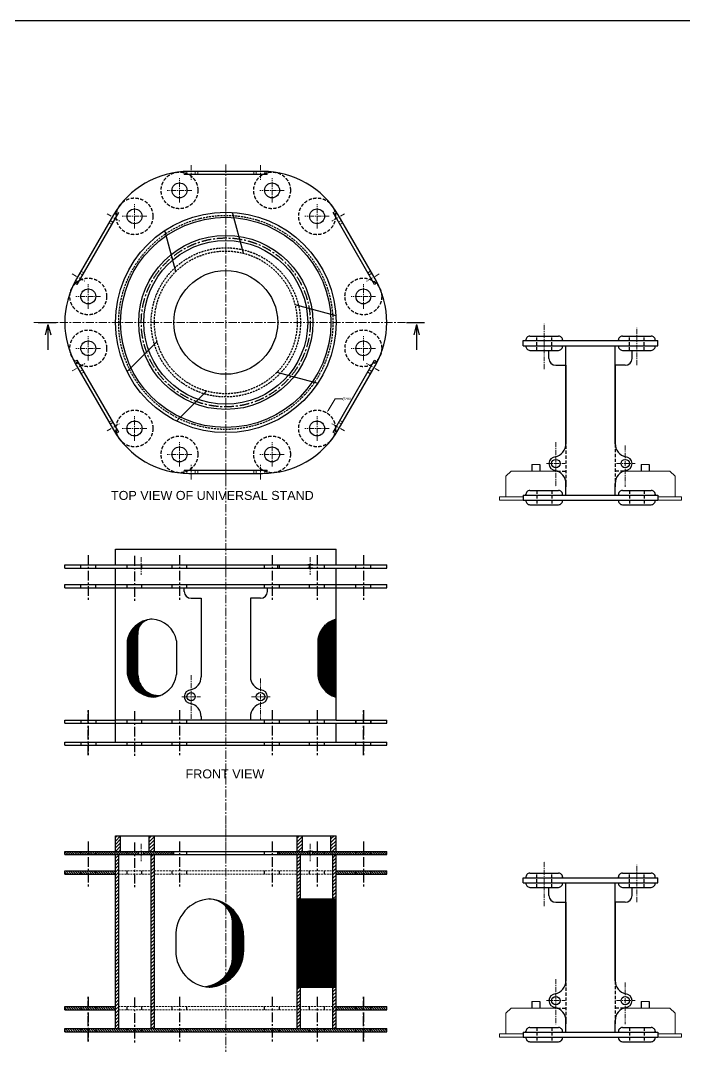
# Model space of a CAD drawing. Header units: inches. Extents: x 20692 to 39937, y 1423 to 15031.
# Drawn here: x 25635 to 30745, y 7026 to 15031 of the extents above; entities that cross this region are included whole.
import ezdxf

# ---------------------------------------------------------------- set-up
doc = ezdxf.new("R2010")
doc.units = ezdxf.units.IN
doc.header["$MEASUREMENT"] = 0
doc.linetypes.add('CENTER', pattern=[2, 1.25, -0.25, 0.25, -0.25])
doc.linetypes.add('HIDDEN', pattern=[0.375, 0.25, -0.125])
doc.styles.get("Standard").update_dxf_attribs({"font": 'arial.ttf'})
doc.dimstyles.get("Standard").update_dxf_attribs({"dimtxt": 20, "dimasz": 20, "dimexe": 0.18, "dimexo": 20, "dimgap": 0.09, "dimtad": 0, "dimtih": 1, "dimtoh": 1, "dimdec": 0, "dimzin": 0, "dimdsep": 46, "dimtxsty": 'Standard', "dimcen": 0.09, "dimadec": 0, "dimazin": 0, "dimtfac": 1, "dimtdec": 0, "dimtofl": 0, "dimtmove": 0, "dimatfit": 3, "dimfxl": 1, "dimtolj": 1, "dimtzin": 0, "dimlwd": 5, "dimlwe": 5, "dimarcsym": 0})
pattern_1 = [(135, (0, -1534.038), (-8.838835, -8.838835), [])]
pattern_2 = [(45, (0, -1534.038), (-13.258252, 13.258252), [])]
pattern_3 = [(45, (0, 3910.22772), (-0.08838834765, 0.08838834765), [])]
pattern_4 = [(45, (0, -1778.15774), (-0.08838834765, 0.08838834765), [])]

# ---------------------------------------------------------------- blocks, each defined once
blk = doc.blocks.new('*U3')
at = {"linetype": 'CENTER', "lineweight": 5, "ltscale": 30}
for p, q in [((-59.5, 267.5), (59.5, 267.5)), ((-59.5, -267.5), (59.5, -267.5))]:
    blk.add_line(p, q, dxfattribs=at)
at = {"linetype": 'CENTER', "lineweight": 5, "ltscale": 50}
for p, q in [((-12.6, 300), (12.5, 300)), ((-11.7, 320), (12.5, 320)), ((-12.6, 235), (12.4, 235)), ((-12.6, 215), (12.4, 215)), ((-12.6, -215), (12.4, -215)), ((-12.6, -235), (12.4, -235)), ((-12.6, -300), (12.5, -300)), ((-11.7, -320), (12.5, -320))]:
    blk.add_line(p, q, dxfattribs=at)
blk.add_line((12.5, 320), (12.5, -320))
blk = doc.blocks.new('*U4')
at = {"color": 0, "linetype": 'ByBlock', "lineweight": -2, "transparency": 16777216}
for p, rotation in [((26638, 13702.8), 300.0000000000001), ((27789.3, 13702.8), 240), ((28365, 12705.7), 180), ((26638, 11708.6), 60.00000000000003), ((27789.3, 11708.6), 120)]:
    blk.add_blockref('*U3', p, dxfattribs=dict(at, rotation=rotation))
blk.add_blockref('*U3', (26062.3, 12705.7), dxfattribs=at)
blk = doc.blocks.new('*D5')
at = {"color": 0, "lineweight": 5, "transparency": 16777216}
for p, q in [((28056.5, 12115.9), (28001.1, 12025.8)), ((28111.5, 12115.9), (28056.5, 12115.9)), ((27916.6, 11888.1), (27916.7, 11888.1)), ((27916.7, 11888), (27916.7, 11888.2))]:
    blk.add_line(p, q, dxfattribs=at)
at = {"color": 0, "transparency": 16777216}
blk.add_solid([(27998.3, 12027.5), (28004, 12024), (27990.7, 12008.7)], dxfattribs=at)
at = {"layer": 'Defpoints', "color": 0, "transparency": 16777216}
for p in [(27990.7, 12008.7), (27842.6, 11767.5)]:
    blk.add_point(p, dxfattribs=at)
at = {"color": 0, "transparency": 16777216, "insert": (28144.5, 12115.9), "char_height": 20, "attachment_point": 5}
blk.add_mtext('\\A1;∅283', dxfattribs=at)

msp = doc.modelspace()

# ---------------------------------------------------------------- hatches: boundary and pattern name
h = msp.add_hatch()
h.set_pattern_fill('ANSI31', color=8)
h.set_pattern_definition(pattern_3)
h.paths.add_polyline_path([(26537.4, 10298.9, -0.365238), (26608.6, 10412.5, 0.318824), (26452.8, 10238.7), (26452.8, 10004.5, 0.361541), (26655.6, 9817.5, 0.070249), (26709.9, 9830.5, -0.438408), (26537.4, 9988.7)])
h = msp.add_hatch()
h.set_pattern_fill('ANSI31', color=8)
h.set_pattern_definition(pattern_3)
h.paths.add_polyline_path([(27922.3, 9986.6, 0.316038), (28062, 9817.5), (28062, 10417.3, 0.298606), (27922.3, 10257.4)])
at = {"lineweight": 5}
h = msp.add_hatch(dxfattribs=at)
h.set_pattern_fill('ANSI31', color=256, scale=150)
h.set_pattern_definition(pattern_2)
h.paths.add_polyline_path([(26403.7, 8747.8), (26363.7, 8747.8), (26363.7, 8627.8), (26403.7, 8627.8)])
h.paths.add_polyline_path([(26663.7, 8747.8), (26623.7, 8747.8), (26623.7, 8627.8), (26663.7, 8627.8)])
h.paths.add_polyline_path([(27803.7, 8747.8), (27763.7, 8747.8), (27763.7, 8627.8), (27803.7, 8627.8)])
h = msp.add_hatch(dxfattribs=at)
h.set_pattern_fill('ANSI31', color=256, scale=150)
h.set_pattern_definition(pattern_2)
h.paths.add_polyline_path([(28063.7, 8747.8), (28023.7, 8747.8), (28023.7, 8627.8), (28063.7, 8627.8)])
h = msp.add_hatch(dxfattribs=at)
h.set_pattern_fill('ANSI31', color=256, scale=100, angle=90)
h.set_pattern_definition(pattern_1)
h.paths.add_polyline_path([(26542.7, 8627.8), (25973.5, 8627.8), (25973.5, 8602.8), (26542.7, 8602.8)])
h.paths.add_polyline_path([(26813.7, 8627.8), (26582.7, 8627.8), (26582.7, 8602.8), (26813.7, 8602.8)])
h.paths.add_polyline_path([(28453.8, 8602.8), (28453.8, 8627.8), (27884.7, 8627.8), (27884.7, 8602.8)])
h.paths.add_polyline_path([(27844.7, 8627.8), (27613.7, 8627.8), (27613.7, 8602.8), (27844.7, 8602.8)])
h = msp.add_hatch(dxfattribs=at)
h.set_pattern_fill('ANSI31', color=256, scale=150)
h.set_pattern_definition(pattern_2)
h.paths.add_polyline_path([(26388.7, 8602.8), (26363.7, 8602.8), (26363.7, 7261.8), (26388.7, 7261.8)])
h.paths.add_polyline_path([(28063.7, 7581), (28038.7, 7581), (28038.7, 7261.8), (28063.7, 7261.8)])
h.paths.add_polyline_path([(28038.7, 8261), (28063.7, 8261), (28063.7, 8602.8), (28038.7, 8602.8)])
h = msp.add_hatch(dxfattribs=at)
h.set_pattern_fill('ANSI31', color=256, scale=150)
h.set_pattern_definition(pattern_2)
h.paths.add_polyline_path([(26663.7, 8602.8), (26638.7, 8602.8), (26638.7, 7261.8), (26663.7, 7261.8)])
h.paths.add_polyline_path([(27788.7, 7581), (27763.7, 7581), (27763.7, 7261.8), (27788.7, 7261.8)])
h.paths.add_polyline_path([(27763.7, 8261), (27788.7, 8261), (27788.7, 8602.8), (27763.7, 8602.8)])
h = msp.add_hatch(dxfattribs=at)
h.set_pattern_fill('ANSI31', color=256, scale=100, angle=90)
h.set_pattern_definition(pattern_1)
h.paths.add_polyline_path([(26363.7, 8476.8), (25973.5, 8476.8), (25973.5, 8451.8), (26363.7, 8451.8)])
h.paths.add_polyline_path([(26363.7, 7431.8), (25973.5, 7431.8), (25973.5, 7406.8), (26363.7, 7406.8)])
h.paths.add_polyline_path([(28453.8, 7431.8), (28063.7, 7431.8), (28063.7, 7406.8), (28453.8, 7406.8)])
h.paths.add_polyline_path([(28453.8, 8476.8), (28063.7, 8476.8), (28063.7, 8451.8), (28453.8, 8451.8)])
h = msp.add_hatch()
h.set_pattern_fill('ANSI31', color=8)
h.set_pattern_definition(pattern_4)
h.paths.add_polyline_path([(28063.7, 8261), (27763.7, 8261), (27763.7, 7581), (28063.7, 7581)])
h = msp.add_hatch()
h.set_pattern_fill('ANSI31', color=8)
h.set_pattern_definition(pattern_4)
h.paths.add_polyline_path([(27350.4, 7980.7, 0.263526), (27213.7, 8221.8), (27213.7, 8204.5, -0.173739), (27265.8, 8090.2), (27265.8, 7803.5, -0.153478), (27213.7, 7671.2), (27213.7, 7620.3, 0.255029), (27350.4, 7852.6)])
h = msp.add_hatch()
h.set_pattern_fill('ANSI31', color=8)
h.set_pattern_definition(pattern_4)
h.paths.add_polyline_path([(27213.7, 7620.3), (27213.7, 7671.2, -0.196154), (27056.7, 7584.9, 0.028995), (27088.6, 7581, 0.118082)])
h = msp.add_hatch(dxfattribs=at)
h.set_pattern_fill('ANSI31', color=256, scale=100, angle=90)
h.set_pattern_definition(pattern_1)
h.paths.add_polyline_path([(27213.7, 7261.8), (26562.7, 7261.8), (26562.7, 7236.8), (27213.7, 7236.8)])
h.paths.add_polyline_path([(26562.7, 7261.8), (25973.5, 7261.8), (25973.5, 7236.8), (26562.7, 7236.8)])
h.paths.add_polyline_path([(27864.7, 7261.8), (27213.7, 7261.8), (27213.7, 7236.8), (27864.7, 7236.8)])
h.paths.add_polyline_path([(28453.8, 7261.8), (27864.7, 7261.8), (27864.7, 7236.8), (28453.8, 7236.8)])

# ---------------------------------------------------------------- linework, layer by layer
at = {"linetype": 'CENTER', "lineweight": 5, "ltscale": 50}
for p, q in [((27213.7, 13921.8), (27213.7, 11489.7)), ((25735.2, 12705.7), (28649.1, 12705.7)), ((27213.7, 11604.8), (27213.7, 8685.8)), ((27213.7, 8897.8), (27213.7, 7083.2))]:
    msp.add_line(p, q, dxfattribs=at)
at = {"linetype": 'CENTER', "lineweight": 5, "ltscale": 30}
for p, q in [((26857.1, 13629.1), (26857.1, 13817.7)), ((27570.2, 13629.1), (27570.2, 13817.7)), ((26951.4, 13723.4), (26762.8, 13723.4)), ((27664.5, 13723.4), (27475.9, 13723.4)), ((26510.6, 13429.1), (26510.6, 13617.7)), ((27916.7, 13429.1), (27916.7, 13617.7)), ((26605, 13523.4), (26416.3, 13523.4)), ((28011, 13523.4), (27822.3, 13523.4)), ((26154.1, 12811.4), (26154.1, 13000)), ((28273.2, 12811.4), (28273.2, 13000)), ((26248.4, 12905.7), (26059.8, 12905.7)), ((28367.5, 12905.7), (28178.9, 12905.7)), ((29666.5, 12346), (29666.5, 12693.5)), ((30379.7, 12376.3), (30379.7, 12663.8)), ((26154.1, 12411.4), (26154.1, 12600)), ((28273.2, 12411.4), (28273.2, 12600)), ((26248.4, 12505.7), (26059.8, 12505.7)), ((28367.5, 12505.7), (28178.9, 12505.7)), ((26510.6, 11793.8), (26510.6, 11982.4)), ((27916.7, 11793.8), (27916.7, 11982.4)), ((26605, 11888.1), (26416.3, 11888.1)), ((28011, 11888.1), (27822.3, 11888.1)), ((26857.1, 11593.8), (26857.1, 11782.4)), ((27570.2, 11593.8), (27570.2, 11782.4)), ((29755.6, 11783.1), (29755.6, 11437)), ((26951.4, 11688.1), (26762.8, 11688.1)), ((27664.5, 11688.1), (27475.9, 11688.1)), ((30290.6, 11756.6), (30290.6, 11437)), ((29683.7, 11617), (29827.5, 11617)), ((30222, 11617), (30365.7, 11617)), ((26562.7, 10894.7), (26562.7, 10760.8)), ((27864.7, 10894.7), (27864.7, 10760.8)), ((26946.2, 9986.6), (26946.2, 9640.5)), ((27481.2, 9960.1), (27481.2, 9640.5)), ((26874.3, 9820.5), (27018, 9820.5)), ((27412.5, 9820.5), (27556.3, 9820.5)), ((26562.7, 8686.1), (26562.7, 8552.2)), ((27864.7, 8686.1), (27864.7, 8552.2)), ((29666.5, 8206.3), (29666.5, 8553.8)), ((30379.7, 8236.6), (30379.7, 8524.1)), ((29755.6, 7643.5), (29755.6, 7297.3)), ((30290.6, 7616.9), (30290.6, 7297.3)), ((29683.7, 7477.3), (29827.5, 7477.3)), ((30222, 7477.3), (30365.7, 7477.3))]:
    msp.add_line(p, q, dxfattribs=at)
for p, q in [((27350.4, 13238.5), (27265.8, 13554.1)), ((26828.8, 13098.7), (26744.2, 13414.4)), ((27746.4, 12842.5), (28062, 12757.9)), ((25767.4, 12705.7), (25907.1, 12705.7)), ((25844.1, 12690.7), (25823.3, 12610.4)), ((25844.1, 12690.7), (25844.1, 12493.2)), ((25844.1, 12690.7), (25864.9, 12610.4)), ((28605, 12705.7), (28744.7, 12705.7)), ((28681.8, 12690.7), (28660.9, 12610.4)), ((28681.8, 12690.7), (28681.8, 12493.2)), ((28681.8, 12690.7), (28702.6, 12610.4)), ((29525, 12570.9), (29525, 12565)), ((29555.6, 12600), (29777.4, 12600)), ((29808, 12570.9), (29808, 12565)), ((30238.2, 12565), (30238.2, 12570.9)), ((30268.8, 12600), (30490.6, 12600)), ((30521.2, 12565), (30521.2, 12570.9)), ((26683.9, 12557.8), (26452.8, 12326.7)), ((29505, 12565), (29828, 12565)), ((29505, 12525), (29505, 12565)), ((29505, 12525), (29828, 12525)), ((29525, 12525), (29525, 12519.1)), ((29555.6, 12490), (29777.4, 12490)), ((29703.1, 12428), (29703.1, 12490)), ((29808, 12525), (29808, 12519.1)), ((29828, 12565), (30218.2, 12565)), ((29828, 12525), (30218.2, 12525)), ((29833.1, 11769), (29833.1, 12525)), ((30213.1, 11769), (30213.1, 12525)), ((30218.2, 12565), (30541.2, 12565)), ((30218.2, 12525), (30541.2, 12525)), ((30238.2, 12519.1), (30238.2, 12525)), ((30268.8, 12490), (30490.6, 12490)), ((30343.1, 12428), (30343.1, 12490)), ((30521.2, 12519.1), (30521.2, 12525)), ((30541.2, 12525), (30541.2, 12565)), ((29755.6, 12375.5), (29833.1, 12375.5)), ((29833.1, 12375.5), (29833.1, 11769)), ((30213.1, 12375.5), (30213.1, 11769)), ((30290.6, 12375.5), (30213.1, 12375.5)), ((27606.6, 12320.9), (27922.3, 12236.3)), ((27065.7, 12176), (26834.7, 11944.9)), ((29572.3, 11610), (29572.3, 11560)), ((29632.3, 11610), (29632.3, 11560)), ((30413.9, 11610), (30413.9, 11560)), ((30473.9, 11610), (30473.9, 11560)), ((29833.1, 11465), (29833.1, 11438.6)), ((29833.1, 11375), (29833.1, 11465)), ((30213.1, 11465), (30213.1, 11438.6)), ((30213.1, 11375), (30213.1, 11465)), ((29505, 11375), (29828, 11375)), ((29505, 11375), (29505, 11335)), ((29525, 11375), (29525, 11380.9)), ((29555.6, 11410), (29777.4, 11410)), ((29808, 11375), (29808, 11380.9)), ((29828, 11375), (30218.2, 11375)), ((30218.2, 11375), (30541.2, 11375)), ((30238.2, 11380.9), (30238.2, 11375)), ((30268.8, 11410), (30490.6, 11410)), ((30521.2, 11380.9), (30521.2, 11375)), ((30541.2, 11375), (30541.2, 11335)), ((29505, 11335), (29828, 11335)), ((29525, 11329.1), (29525, 11335)), ((29555.6, 11300), (29777.4, 11300)), ((29808, 11329.1), (29808, 11335)), ((29828, 11335), (30218.2, 11335)), ((30218.2, 11335), (30541.2, 11335)), ((30238.2, 11335), (30238.2, 11329.1)), ((30268.8, 11300), (30490.6, 11300)), ((30521.2, 11335), (30521.2, 11329.1)), ((26363.7, 10956.5), (28063.7, 10956.5)), ((26363.7, 10836.5), (26363.7, 10956.5)), ((28063.7, 10836.5), (28063.7, 10956.5)), ((25973.5, 10836.5), (26542.7, 10836.5)), ((25973.5, 10811.5), (25973.5, 10836.5)), ((25973.5, 10811.5), (26542.7, 10811.5)), ((26363.7, 9470.5), (26363.7, 10811.5)), ((26542.7, 10836.5), (26582.7, 10836.5)), ((26542.7, 10811.5), (26582.7, 10811.5)), ((26582.7, 10836.5), (26813.7, 10836.5)), ((26582.7, 10811.5), (26813.7, 10811.5)), ((26813.7, 10836.5), (27613.7, 10836.5)), ((26813.7, 10811.5), (27613.7, 10811.5)), ((27613.7, 10811.5), (27613.7, 10836.5)), ((27613.7, 10836.5), (28453.8, 10836.5)), ((27613.7, 10811.5), (28453.8, 10811.5)), ((27884.7, 10836.5), (27844.7, 10836.5)), ((27884.7, 10811.5), (27844.7, 10811.5)), ((28063.7, 9640.5), (28063.7, 10811.5)), ((28453.8, 10811.5), (28453.8, 10836.5)), ((25973.5, 10685.5), (26363.7, 10685.5)), ((25973.5, 10660.5), (25973.5, 10685.5)), ((25973.5, 10660.5), (26363.7, 10660.5)), ((26363.7, 10685.5), (26638.7, 10685.5)), ((26363.7, 10660.5), (26638.7, 10660.5)), ((26568.1, 10685.5), (27859.2, 10685.5)), ((26568.1, 10660.5), (27859.2, 10660.5)), ((26893.7, 10631.4), (26893.7, 10660.5)), ((27533.7, 10631.4), (27533.7, 10660.5)), ((27627.7, 10685.5), (28063.7, 10685.5)), ((27627.7, 10660.5), (28063.7, 10660.5)), ((28063.7, 10685.5), (28453.8, 10685.5)), ((28063.7, 10660.5), (28453.8, 10660.5)), ((28453.8, 10660.5), (28453.8, 10685.5)), ((26946.2, 10578.9), (27023.7, 10578.9)), ((27023.7, 10578.9), (27023.7, 9972.5)), ((27481.2, 10578.9), (27403.7, 10578.9)), ((27403.7, 10578.9), (27403.7, 9972.5)), ((28062, 10417.3), (28062, 9817.5)), ((28063.7, 10417.3), (28062, 10417.3)), ((26537.4, 9989.4), (26537.4, 10298.9)), ((26834.7, 10250.7), (26834.7, 9990.4)), ((27922.3, 10257.4), (27922.3, 9986.6)), ((26452.8, 10238.7), (26452.8, 10004.5)), ((26452.8, 10189.4), (26452.8, 10061.2)), ((28062, 9817.5), (28063.7, 9817.5)), ((25973.5, 9640.5), (26363.7, 9640.5)), ((25973.5, 9615.5), (25973.5, 9640.5)), ((25973.5, 9615.5), (26363.7, 9615.5)), ((28063.7, 9640.5), (26363.7, 9640.5)), ((26363.7, 9615.5), (28063.7, 9615.5)), ((27023.7, 9668.5), (27023.7, 9642.1)), ((27403.7, 9668.5), (27403.7, 9642.1)), ((28063.7, 9640.5), (28453.8, 9640.5)), ((28063.7, 9470.5), (28063.7, 9615.5)), ((28063.7, 9615.5), (28453.8, 9615.5)), ((28453.8, 9615.5), (28453.8, 9640.5)), ((25973.5, 9445.5), (25973.5, 9470.5)), ((25973.5, 9470.5), (28453.8, 9470.5)), ((28453.8, 9445.5), (28453.8, 9470.5)), ((25973.5, 9445.5), (28453.8, 9445.5)), ((26363.7, 8627.8), (26363.7, 8747.8)), ((26363.7, 8747.8), (28063.7, 8747.8)), ((26403.7, 8627.8), (26403.7, 8747.8)), ((26623.7, 8627.8), (26623.7, 8747.8)), ((26663.7, 8627.8), (26663.7, 8747.8)), ((27763.7, 8627.8), (27763.7, 8747.8)), ((27803.7, 8627.8), (27803.7, 8747.8)), ((28023.7, 8627.8), (28023.7, 8747.8)), ((28063.7, 8627.8), (28063.7, 8747.8)), ((25973.5, 8627.8), (26542.7, 8627.8)), ((25973.5, 8602.8), (25973.5, 8627.8)), ((25973.5, 8602.8), (26542.7, 8602.8)), ((26363.7, 7261.8), (26363.7, 8602.8)), ((26388.7, 7261.8), (26388.7, 8602.8)), ((26542.7, 8602.8), (26542.7, 8627.8)), ((26542.7, 8627.8), (26582.7, 8627.8)), ((26542.7, 8602.8), (26582.7, 8602.8)), ((26582.7, 8627.8), (26813.7, 8627.8)), ((26582.7, 8602.8), (26582.7, 8627.8)), ((26582.7, 8602.8), (26813.7, 8602.8)), ((26638.7, 7261.8), (26638.7, 8602.8)), ((26663.7, 7261.8), (26663.7, 8602.8)), ((26813.7, 8602.8), (26813.7, 8627.8)), ((26813.7, 8627.8), (27613.7, 8627.8)), ((26813.7, 8602.8), (27613.7, 8602.8)), ((27613.7, 8627.8), (28453.8, 8627.8)), ((27613.7, 8602.8), (27613.7, 8627.8)), ((27613.7, 8602.8), (28453.8, 8602.8)), ((27763.7, 7261.8), (27763.7, 8602.8)), ((27788.7, 8261), (27788.7, 8602.8)), ((27844.7, 8602.8), (27844.7, 8627.8)), ((27884.7, 8627.8), (27844.7, 8627.8)), ((27884.7, 8602.8), (27844.7, 8602.8)), ((27884.7, 8602.8), (27884.7, 8627.8)), ((28038.7, 8261), (28038.7, 8602.8)), ((28063.7, 7261.8), (28063.7, 8602.8)), ((28453.8, 8602.8), (28453.8, 8627.8)), ((25973.5, 8476.8), (26363.7, 8476.8)), ((25973.5, 8451.8), (25973.5, 8476.8)), ((25973.5, 8451.8), (26363.7, 8451.8)), ((28063.7, 8476.8), (28453.8, 8476.8)), ((28063.7, 8451.8), (28453.8, 8451.8)), ((28453.8, 8451.8), (28453.8, 8476.8)), ((29505, 8425.3), (29828, 8425.3)), ((29505, 8385.3), (29505, 8425.3)), ((29525, 8431.2), (29525, 8425.3)), ((29555.6, 8460.3), (29777.4, 8460.3)), ((29808, 8431.2), (29808, 8425.3)), ((29828, 8425.3), (30218.2, 8425.3)), ((30218.2, 8425.3), (30541.2, 8425.3)), ((30238.2, 8425.3), (30238.2, 8431.2)), ((30268.8, 8460.3), (30490.6, 8460.3)), ((30521.2, 8425.3), (30521.2, 8431.2)), ((30541.2, 8385.3), (30541.2, 8425.3)), ((29505, 8385.3), (29828, 8385.3)), ((29525, 8385.3), (29525, 8379.5)), ((29555.6, 8350.3), (29777.4, 8350.3)), ((29703.1, 8288.3), (29703.1, 8350.3)), ((29808, 8385.3), (29808, 8379.5)), ((29828, 8385.3), (30218.2, 8385.3)), ((29833.1, 7629.3), (29833.1, 8385.3)), ((30213.1, 7629.3), (30213.1, 8385.3)), ((30218.2, 8385.3), (30541.2, 8385.3)), ((30238.2, 8379.5), (30238.2, 8385.3)), ((30268.8, 8350.3), (30490.6, 8350.3)), ((30343.1, 8288.3), (30343.1, 8350.3)), ((30521.2, 8379.5), (30521.2, 8385.3)), ((27763.7, 8261), (28063.7, 8261)), ((29755.6, 8235.8), (29833.1, 8235.8)), ((29833.1, 8235.8), (29833.1, 7629.3)), ((30213.1, 8235.8), (30213.1, 7629.3)), ((30290.6, 8235.8), (30213.1, 8235.8)), ((27265.8, 7803.5), (27265.8, 8090.2)), ((26828.8, 7998.5), (26828.8, 7855.2)), ((27350.4, 7980.7), (27350.4, 7852.6)), ((27763.7, 7581), (28063.7, 7581)), ((27788.7, 7261.8), (27788.7, 7581)), ((28038.7, 7261.8), (28038.7, 7581)), ((29572.3, 7470.3), (29572.3, 7420.3)), ((29632.3, 7470.3), (29632.3, 7420.3)), ((30413.9, 7470.3), (30413.9, 7420.3)), ((30473.9, 7470.3), (30473.9, 7420.3)), ((25973.5, 7431.8), (26363.7, 7431.8)), ((25973.5, 7406.8), (25973.5, 7431.8)), ((25973.5, 7406.8), (26363.7, 7406.8)), ((28063.7, 7431.8), (28453.8, 7431.8)), ((28063.7, 7406.8), (28453.8, 7406.8)), ((28453.8, 7406.8), (28453.8, 7431.8)), ((29833.1, 7325.4), (29833.1, 7298.9)), ((29833.1, 7235.3), (29833.1, 7325.4)), ((30213.1, 7325.4), (30213.1, 7298.9)), ((30213.1, 7235.3), (30213.1, 7325.4)), ((25973.5, 7261.8), (28453.8, 7261.8)), ((25973.5, 7236.8), (25973.5, 7261.8)), ((25973.5, 7236.8), (28453.8, 7236.8)), ((28453.8, 7236.8), (28453.8, 7261.8)), ((29505, 7235.3), (29828, 7235.3)), ((29505, 7235.3), (29505, 7195.3)), ((29525, 7235.3), (29525, 7241.2)), ((29555.6, 7270.3), (29777.4, 7270.3)), ((29808, 7235.3), (29808, 7241.2)), ((29828, 7235.3), (30218.2, 7235.3)), ((30218.2, 7235.3), (30541.2, 7235.3)), ((30238.2, 7241.2), (30238.2, 7235.3)), ((30268.8, 7270.3), (30490.6, 7270.3)), ((30521.2, 7241.2), (30521.2, 7235.3)), ((30541.2, 7235.3), (30541.2, 7195.3)), ((29505, 7195.3), (29828, 7195.3)), ((29525, 7189.5), (29525, 7195.3)), ((29555.6, 7160.3), (29777.4, 7160.3)), ((29808, 7189.5), (29808, 7195.3)), ((29828, 7195.3), (30218.2, 7195.3)), ((30218.2, 7195.3), (30541.2, 7195.3)), ((30238.2, 7195.3), (30238.2, 7189.5)), ((30268.8, 7160.3), (30490.6, 7160.3)), ((30521.2, 7195.3), (30521.2, 7189.5))]:
    msp.add_line(p, q)
at = {"linetype": 'HIDDEN', "ltscale": 100}
for p, q in [((29609, 12490), (29609, 12600)), ((29724, 12490), (29724, 12600)), ((30322.2, 12490), (30322.2, 12600)), ((30437.2, 12490), (30437.2, 12600)), ((30213.1, 11917.1), (30213.1, 11438.6)), ((29833.1, 11792.4), (29833.1, 11438.6)), ((29766.8, 11560), (29833.1, 11560)), ((30279.4, 11560), (30213.1, 11560)), ((29609, 11410), (29609, 11300)), ((29724, 11410), (29724, 11300)), ((30322.2, 11410), (30322.2, 11300)), ((30437.2, 11410), (30437.2, 11300)), ((29609, 8350.3), (29609, 8460.3)), ((29724, 8350.3), (29724, 8460.3)), ((30322.2, 8350.3), (30322.2, 8460.3)), ((30437.2, 8350.3), (30437.2, 8460.3)), ((30213.1, 7777.4), (30213.1, 7298.9)), ((29833.1, 7652.7), (29833.1, 7298.9)), ((29766.8, 7420.3), (29833.1, 7420.3)), ((30279.4, 7420.3), (30213.1, 7420.3)), ((29609, 7270.3), (29609, 7160.3)), ((29724, 7270.3), (29724, 7160.3)), ((30322.2, 7270.3), (30322.2, 7160.3)), ((30437.2, 7270.3), (30437.2, 7160.3))]:
    msp.add_line(p, q, dxfattribs=at)
at = {"lineweight": 18}
for p, q in [((29632.3, 11610), (29572.3, 11610)), ((30413.9, 11610), (30473.9, 11610)), ((29371.5, 11520), (29411.5, 11560)), ((29766.8, 11560), (29411.5, 11560)), ((30279.4, 11560), (30634.8, 11560)), ((30634.8, 11560), (30674.8, 11520)), ((29371.5, 11520), (29371.5, 11360)), ((30674.8, 11520), (30674.8, 11360)), ((29323.1, 11335), (29323.1, 11360)), ((29505, 11360), (29323.1, 11360)), ((29505, 11335), (29323.1, 11335)), ((30541.2, 11360), (30723.1, 11360)), ((30541.2, 11335), (30723.1, 11335)), ((30723.1, 11360), (30723.1, 11335)), ((29632.3, 7470.3), (29572.3, 7470.3)), ((30413.9, 7470.3), (30473.9, 7470.3)), ((29371.5, 7380.3), (29411.5, 7420.3)), ((29371.5, 7380.3), (29371.5, 7220.3)), ((29766.8, 7420.3), (29411.5, 7420.3)), ((30279.4, 7420.3), (30634.8, 7420.3)), ((30634.8, 7420.3), (30674.8, 7380.3)), ((30674.8, 7380.3), (30674.8, 7220.3)), ((29323.1, 7195.3), (29323.1, 7220.3)), ((29505, 7220.3), (29323.1, 7220.3)), ((30541.2, 7220.3), (30723.1, 7220.3)), ((30723.1, 7220.3), (30723.1, 7195.3)), ((29505, 7195.3), (29323.1, 7195.3)), ((30541.2, 7195.3), (30723.1, 7195.3))]:
    msp.add_line(p, q, dxfattribs=at)
at = {"linetype": 'CENTER', "ltscale": 60}
for p, q in [((26154.1, 10911.8), (26154.1, 10563.1)), ((26510.6, 10905), (26510.6, 10556.3)), ((26857.1, 10911.8), (26857.1, 10563.1)), ((27570.2, 10911.8), (27570.2, 10563.1)), ((27916.7, 10911.8), (27916.7, 10563.1)), ((28273.2, 10911.8), (28273.2, 10563.1)), ((26154.1, 9370.2), (26154.1, 9718.8)), ((26154.1, 9715.8), (26154.1, 9367.1)), ((26510.6, 9709), (26510.6, 9360.3)), ((26857.1, 9715.8), (26857.1, 9367.1)), ((27570.2, 9715.8), (27570.2, 9367.1)), ((27916.7, 9715.8), (27916.7, 9367.1)), ((28273.2, 9370.2), (28273.2, 9718.8)), ((28273.2, 9715.8), (28273.2, 9367.1)), ((26154.1, 8703.1), (26154.1, 8354.5)), ((26510.6, 8696.4), (26510.6, 8347.7)), ((26857.1, 8703.1), (26857.1, 8354.5)), ((27570.2, 8703.1), (27570.2, 8354.5)), ((27916.7, 8703.1), (27916.7, 8354.5)), ((28273.2, 8703.1), (28273.2, 8354.5)), ((26154.1, 7161.5), (26154.1, 7510.2)), ((26154.1, 7507.1), (26154.1, 7158.5)), ((26510.6, 7500.4), (26510.6, 7151.7)), ((26857.1, 7507.1), (26857.1, 7158.5)), ((27570.2, 7507.1), (27570.2, 7158.5)), ((27916.7, 7507.1), (27916.7, 7158.5)), ((28273.2, 7161.5), (28273.2, 7510.2)), ((28273.2, 7507.1), (28273.2, 7158.5))]:
    msp.add_line(p, q, dxfattribs=at)
at = {"linetype": 'HIDDEN', "ltscale": 20}
for p, q in [((26096.6, 10811.5), (26096.6, 10836.5)), ((26211.6, 10811.5), (26211.6, 10836.5)), ((26453.1, 10811.5), (26453.1, 10836.5)), ((26568.1, 10811.5), (26568.1, 10836.5)), ((26799.6, 10811.5), (26799.6, 10836.5)), ((26914.6, 10811.5), (26914.6, 10836.5)), ((27512.7, 10811.5), (27512.7, 10836.5)), ((27627.7, 10811.5), (27627.7, 10836.5)), ((27859.2, 10811.5), (27859.2, 10836.5)), ((27974.2, 10811.5), (27974.2, 10836.5)), ((28215.7, 10811.5), (28215.7, 10836.5)), ((28215.7, 10811.5), (28215.7, 10836.5)), ((28330.7, 10811.5), (28330.7, 10836.5)), ((28330.7, 10811.5), (28330.7, 10836.5)), ((26096.6, 10660.5), (26096.6, 10685.5)), ((26211.6, 10660.5), (26211.6, 10685.5)), ((26453.1, 10660.5), (26453.1, 10685.5)), ((26568.1, 10660.5), (26568.1, 10685.5)), ((26799.6, 10660.5), (26799.6, 10685.5)), ((26914.6, 10660.5), (26914.6, 10685.5)), ((27512.7, 10660.5), (27512.7, 10685.5)), ((27627.7, 10660.5), (27627.7, 10685.5)), ((27859.2, 10660.5), (27859.2, 10685.5)), ((27974.2, 10660.5), (27974.2, 10685.5)), ((28215.7, 10660.5), (28215.7, 10685.5)), ((28215.7, 10660.5), (28215.7, 10685.5)), ((28330.7, 10660.5), (28330.7, 10685.5)), ((28330.7, 10660.5), (28330.7, 10685.5)), ((26096.6, 9640.5), (26096.6, 9615.5)), ((26211.6, 9640.5), (26211.6, 9615.5)), ((26453.1, 9615.5), (26453.1, 9640.5)), ((26568.1, 9615.5), (26568.1, 9640.5)), ((26799.6, 9615.5), (26799.6, 9640.5)), ((26914.6, 9615.5), (26914.6, 9640.5)), ((27512.7, 9615.5), (27512.7, 9640.5)), ((27627.7, 9615.5), (27627.7, 9640.5)), ((27859.2, 9615.5), (27859.2, 9640.5)), ((27974.2, 9615.5), (27974.2, 9640.5)), ((28215.7, 9640.5), (28215.7, 9615.5)), ((28215.7, 9615.5), (28215.7, 9640.5)), ((28215.7, 9635), (28215.7, 9640.5)), ((28215.7, 9615.5), (28215.7, 9617.3)), ((28330.7, 9640.5), (28330.7, 9615.5)), ((28330.7, 9615.5), (28330.7, 9640.5)), ((28330.7, 9615.5), (28330.7, 9640.5)), ((26096.6, 9470.5), (26096.6, 9445.5)), ((26211.6, 9470.5), (26211.6, 9445.5)), ((26453.1, 9445.5), (26453.1, 9470.5)), ((26568.1, 9445.5), (26568.1, 9470.5)), ((26799.6, 9445.5), (26799.6, 9470.5)), ((26914.6, 9445.5), (26914.6, 9470.5)), ((27512.7, 9445.5), (27512.7, 9470.5)), ((27627.7, 9445.5), (27627.7, 9470.5)), ((27859.2, 9445.5), (27859.2, 9470.5)), ((27974.2, 9445.5), (27974.2, 9470.5)), ((28215.7, 9445.5), (28215.7, 9470.5)), ((28215.7, 9445.5), (28215.7, 9470.5)), ((28330.7, 9445.5), (28330.7, 9470.5)), ((28330.7, 9445.5), (28330.7, 9470.5)), ((26096.6, 8602.8), (26096.6, 8627.8)), ((26211.6, 8602.8), (26211.6, 8627.8)), ((26453.1, 8602.8), (26453.1, 8627.8)), ((26568.1, 8602.8), (26568.1, 8627.8)), ((26799.6, 8602.8), (26799.6, 8627.8)), ((26914.6, 8602.8), (26914.6, 8627.8)), ((27512.7, 8602.8), (27512.7, 8627.8)), ((27627.7, 8602.8), (27627.7, 8627.8)), ((27859.2, 8602.8), (27859.2, 8627.8)), ((27974.2, 8602.8), (27974.2, 8627.8)), ((28215.7, 8602.8), (28215.7, 8627.8)), ((28215.7, 8602.8), (28215.7, 8627.8)), ((28330.7, 8602.8), (28330.7, 8627.8)), ((28330.7, 8602.8), (28330.7, 8627.8)), ((26096.6, 8451.8), (26096.6, 8476.8)), ((26211.6, 8451.8), (26211.6, 8476.8)), ((26453.1, 8451.8), (26453.1, 8476.8)), ((26568.1, 8451.8), (26568.1, 8476.8)), ((26799.6, 8451.8), (26799.6, 8476.8)), ((26914.6, 8451.8), (26914.6, 8476.8)), ((27512.7, 8451.8), (27512.7, 8476.8)), ((27627.7, 8451.8), (27627.7, 8476.8)), ((27859.2, 8451.8), (27859.2, 8476.8)), ((27974.2, 8451.8), (27974.2, 8476.8)), ((28215.7, 8451.8), (28215.7, 8476.8)), ((28215.7, 8451.8), (28215.7, 8476.8)), ((28330.7, 8451.8), (28330.7, 8476.8)), ((28330.7, 8451.8), (28330.7, 8476.8)), ((26096.6, 7431.8), (26096.6, 7406.8)), ((26211.6, 7431.8), (26211.6, 7406.8)), ((26453.1, 7406.8), (26453.1, 7431.8)), ((26568.1, 7406.8), (26568.1, 7431.8)), ((26799.6, 7406.8), (26799.6, 7431.8)), ((26914.6, 7406.8), (26914.6, 7431.8)), ((27512.7, 7406.8), (27512.7, 7431.8)), ((27627.7, 7406.8), (27627.7, 7431.8)), ((27859.2, 7406.8), (27859.2, 7431.8)), ((27974.2, 7406.8), (27974.2, 7431.8)), ((28215.7, 7431.8), (28215.7, 7406.8)), ((28215.7, 7406.8), (28215.7, 7431.8)), ((28215.7, 7426.4), (28215.7, 7431.8)), ((28215.7, 7406.8), (28215.7, 7408.7)), ((28330.7, 7431.8), (28330.7, 7406.8)), ((28330.7, 7406.8), (28330.7, 7431.8)), ((28330.7, 7406.8), (28330.7, 7431.8)), ((26096.6, 7261.8), (26096.6, 7236.8)), ((26211.6, 7261.8), (26211.6, 7236.8)), ((26453.1, 7236.8), (26453.1, 7261.8)), ((26568.1, 7236.8), (26568.1, 7261.8)), ((26799.6, 7236.8), (26799.6, 7261.8)), ((26914.6, 7236.8), (26914.6, 7261.8)), ((27512.7, 7236.8), (27512.7, 7261.8)), ((27627.7, 7236.8), (27627.7, 7261.8)), ((27859.2, 7236.8), (27859.2, 7261.8)), ((27974.2, 7236.8), (27974.2, 7261.8)), ((28215.7, 7236.8), (28215.7, 7261.8)), ((28215.7, 7236.8), (28215.7, 7261.8)), ((28330.7, 7236.8), (28330.7, 7261.8)), ((28330.7, 7236.8), (28330.7, 7261.8))]:
    msp.add_line(p, q, dxfattribs=at)
at = {"linetype": 'HIDDEN', "lineweight": 5, "ltscale": 60}
for p, q in [((26388.7, 8476.8), (26638.7, 8476.8)), ((26388.7, 8451.8), (26638.7, 8451.8)), ((26663.2, 8476.8), (27763.7, 8476.8)), ((26663.7, 8451.8), (27763.7, 8451.8)), ((27788.7, 8476.8), (28038.7, 8476.8)), ((27788.7, 8451.8), (28038.7, 8451.8)), ((28063.7, 7431.8), (26387.2, 7431.8)), ((26388.7, 7406.8), (28063.7, 7406.8))]:
    msp.add_line(p, q, dxfattribs=at)
msp.add_lwpolyline([(20691.6, 1422.8), (39937.2, 1422.8), (39937.2, 15030.8), (20691.6, 15030.8)], close=True)
msp.add_lwpolyline([(28079.7, 11877.8), (28363.7, 12369.7, 0.267949), (28363.7, 13041.8), (28079.7, 13533.7, 0.267949), (27497.7, 13869.7), (26929.6, 13869.7, 0.267949), (26347.6, 13533.7), (26063.6, 13041.8, 0.267949), (26063.6, 12369.7), (26347.6, 11877.8, 0.267949), (26929.6, 11541.7), (27497.7, 11541.7, 0.267949)], format="xyb", close=True)
at = {"linetype": 'HIDDEN', "ltscale": 100}
for centre in [(26857.1, 13723.5), (27570.2, 13723.5), (26510.6, 13523.4), (27916.7, 13523.4), (26154.1, 12905.7), (28273.2, 12905.7), (26154.1, 12505.7), (28273.2, 12505.7), (26510.6, 11888.1), (27916.7, 11888.1), (26857.1, 11688.1), (27570.2, 11688.1)]:
    msp.add_circle(centre, 141.5, dxfattribs=at)
for centre, radius in [((26857.1, 13723.5), 57.5), ((27570.2, 13723.5), 57.5), ((27213.7, 12705.7), 850), ((26510.6, 13523.4), 57.5), ((27916.7, 13523.4), 57.5), ((27213.7, 12705.7), 810), ((27213.7, 12705.7), 671), ((27213.7, 12705.7), 631), ((27213.7, 12705.7), 400), ((26154.1, 12905.7), 57.5), ((28273.2, 12905.7), 57.5), ((26154.1, 12505.7), 57.5), ((28273.2, 12505.7), 57.5), ((26510.6, 11888.1), 57.5), ((27916.7, 11888.1), 57.5), ((26857.1, 11688.1), 57.5), ((27570.2, 11688.1), 57.5), ((29755.6, 11617), 32.5), ((30290.6, 11617), 32.5), ((26946.2, 9820.5), 32.5), ((27481.2, 9820.5), 32.5), ((29755.6, 7477.3), 32.5), ((30290.6, 7477.3), 32.5)]:
    msp.add_circle(centre, radius)
at = {"linetype": 'HIDDEN', "ltscale": 60}
for radius in [825, 575, 550]:
    msp.add_circle((27213.7, 12705.7), radius, dxfattribs=at)
at = {"linetype": 'CENTER', "ltscale": 60}
msp.add_circle((27213.7, 12705.7), 651, dxfattribs=at)
for centre, radius, start, end in [((29557, 12568), 32.1, 92.33423, 185.26123), ((29776.1, 12568), 32.1, 354.73877, 87.66577), ((30270.1, 12568), 32.1, 92.33423, 185.26123), ((30489.3, 12568), 32.1, 354.73877, 87.66577), ((29557, 12522.1), 32.1, 174.73877, 267.66577), ((29776.1, 12522.1), 32.1, 272.33423, 5.26123), ((30270.1, 12522.1), 32.1, 174.73877, 267.66577), ((30489.3, 12522.1), 32.1, 272.33423, 5.26123), ((29755.6, 12428), 52.5, 180, 270), ((30290.6, 12428), 52.5, 270, 0), ((29730.3, 11770.2), 102.8, 280.96738, 0.63905), ((30315.9, 11770.2), 102.8, 179.36095, 259.03262), ((29755.6, 11617), 52.5, 90, 270), ((30290.6, 11617), 52.5, 270, 90), ((29730.3, 11463.9), 102.8, 359.36095, 79.03262), ((30315.9, 11463.9), 102.8, 100.96738, 180.63905), ((29557, 11378), 32.1, 92.33423, 185.26123), ((29776.1, 11378), 32.1, 354.73877, 87.66577), ((30270.1, 11378), 32.1, 92.33423, 185.26123), ((30489.3, 11378), 32.1, 354.73877, 87.66577), ((29557, 11332.1), 32.1, 174.73877, 267.66577), ((29776.1, 11332.1), 32.1, 272.33423, 5.26123), ((30270.1, 11332.1), 32.1, 174.73877, 267.66577), ((30489.3, 11332.1), 32.1, 272.33423, 5.26123), ((26946.2, 10631.4), 52.5, 180, 270), ((27481.2, 10631.4), 52.5, 270, 0), ((26653.1, 10215.9), 201.6, 92.09436, 173.48756), ((26640.4, 10313.5), 104, 87.05307, 188.05118), ((26634.6, 10214.4), 203.3, 10.286, 86.87031), ((28114.2, 10230.8), 193.7, 105.60717, 172.11086), ((26666.6, 10032.9), 215.6, 187.55897, 267.06689), ((26696.5, 9989.1), 159.1, 179.87758, 274.81449), ((26636.6, 10016.3), 199.7, 275.43957, 352.53165), ((26920.8, 9973.6), 102.8, 280.96738, 0.63905), ((27506.5, 9973.6), 102.8, 179.36095, 259.03262), ((28112.6, 10001.6), 190.9, 184.49257, 254.64664), ((26946.2, 9820.5), 52.5, 90, 270), ((27481.2, 9820.5), 52.5, 270, 90), ((26920.8, 9667.3), 102.8, 359.36095, 79.03262), ((27506.5, 9667.3), 102.8, 100.96738, 180.63905), ((29557, 8428.3), 32.1, 92.33423, 185.26123), ((29776.1, 8428.3), 32.1, 354.73877, 87.66577), ((30270.1, 8428.3), 32.1, 92.33423, 185.26123), ((30489.3, 8428.3), 32.1, 354.73877, 87.66577), ((29557, 8382.4), 32.1, 174.73877, 267.66577), ((29776.1, 8382.4), 32.1, 272.33423, 5.26123), ((30270.1, 8382.4), 32.1, 174.73877, 267.66577), ((30489.3, 8382.4), 32.1, 272.33423, 5.26123), ((27106.2, 7983.8), 277.8, 93.64915, 183.03817), ((27080.3, 8074.5), 186.2, 4.84242, 88.83455), ((27069.3, 7980.5), 281.2, 0.0477, 86.06517), ((29755.6, 8288.3), 52.5, 180, 270), ((30290.6, 8288.3), 52.5, 270, 0), ((27105.9, 7857.5), 277.1, 179.51182, 266.41345), ((27069.1, 7861.8), 281.5, 273.95882, 358.12498), ((27029.3, 7820.4), 237.1, 276.62672, 355.9204), ((29730.3, 7630.5), 102.8, 280.96738, 0.63905), ((30315.9, 7630.5), 102.8, 179.36095, 259.03262), ((29755.6, 7477.3), 52.5, 90, 270), ((30290.6, 7477.3), 52.5, 270, 90), ((29730.3, 7324.2), 102.8, 359.36095, 79.03262), ((30315.9, 7324.2), 102.8, 100.96738, 180.63905), ((29557, 7238.3), 32.1, 92.33423, 185.26123), ((29776.1, 7238.3), 32.1, 354.73877, 87.66577), ((30270.1, 7238.3), 32.1, 92.33423, 185.26123), ((30489.3, 7238.3), 32.1, 354.73877, 87.66577), ((29557, 7192.4), 32.1, 174.73877, 267.66577), ((29776.1, 7192.4), 32.1, 272.33423, 5.26123), ((30270.1, 7192.4), 32.1, 174.73877, 267.66577), ((30489.3, 7192.4), 32.1, 272.33423, 5.26123)]:
    msp.add_arc(centre, radius, start, end)

# ---------------------------------------------------------------- block references
at = {"rotation": 270}
msp.add_blockref('*U4', (14507.9, 39919.4), dxfattribs=at)

# ---------------------------------------------------------------- texts
at = {"char_height": 69.12, "attachment_point": 1}
for s, insert in [('TOP VIEW OF UNIVERSAL STAND', (26329.8, 11406.6)), ('FRONT VIEW', (26904.2, 9259.8))]:
    msp.add_mtext_dynamic_manual_height_columns(s, width=5938.763, gutter_width=1, heights=[0], dxfattribs=dict(at, insert=insert))

# ---------------------------------------------------------------- dimensions: what is measured, and where the dimension line sits
dim = msp.add_diameter_dim_2p(p1=(27842.6, 11767.5), p2=(27990.7, 12008.7), dimstyle='Standard')
dim.commit()
dim.dimension.update_dxf_attribs({"geometry": '*D5', "text_midpoint": (28144.5, 12115.9), "dimtype": 163})

doc.saveas('drawing.dxf')
